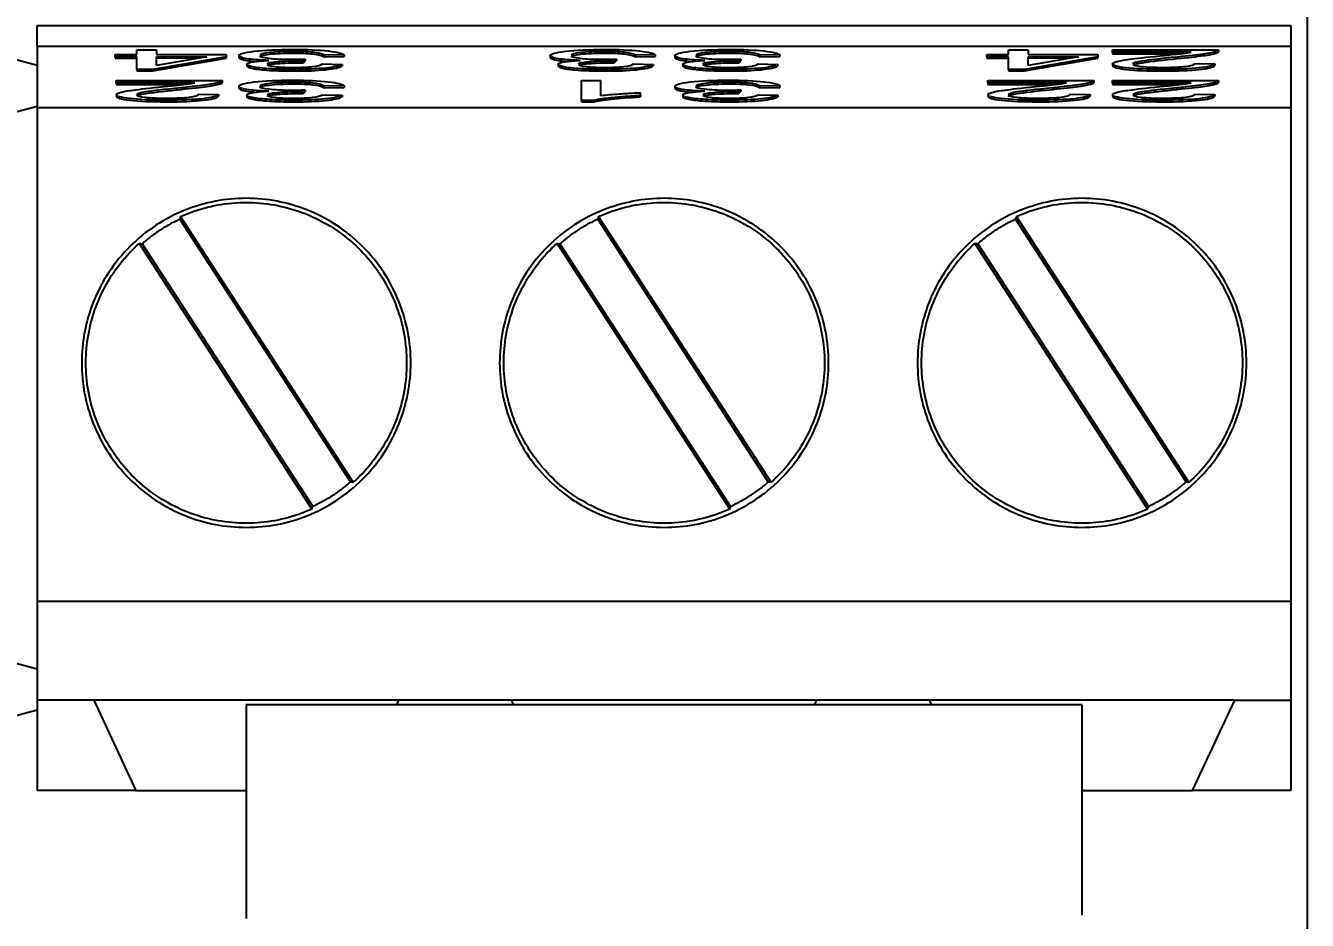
# Model space of a CAD drawing. Header units: millimetres. Extents: x 0 to 432, y 0 to 279.
# Drawn here: x 274.69 to 290.27, y 150.34 to 161.22 of the extents above; entities that cross this region are included whole.
import ezdxf

# ---------------------------------------------------------------- set-up
doc = ezdxf.new("R2010")
doc.units = ezdxf.units.MM
doc.linetypes.add('SLD-Solid', pattern=[0])
doc.layers.add('DIMENSIONS', color=140, linetype='SLD-Solid', lineweight=25)
doc.styles.add('SLDTEXTSTYLE0', font='GOTHIC.TTF', dxfattribs={"width": 0.913})
doc.dimstyles.new('SLDDIMSTYLE0', dxfattribs={"dimtxt": 3.5, "dimasz": 3.5, "dimexe": 0.18, "dimexo": 0.0625, "dimgap": 0.875, "dimtad": 0, "dimtih": 1, "dimtoh": 1, "dimdec": 1, "dimrnd": 1e-09, "dimzin": 12, "dimdsep": 46, "dimtxsty": 'SLDTEXTSTYLE0', "dimsah": 1, "dimcen": 0.09, "dimadec": 0, "dimazin": 3, "dimtfac": 1, "dimtdec": 1, "dimtofl": 0, "dimtmove": 0, "dimatfit": 3, "dimfxl": 1, "dimfrac": 2, "dimtolj": 1, "dimtzin": 12, "dimarcsym": 0})

# ---------------------------------------------------------------- blocks, each defined once
blk = doc.blocks.new('_D_8')
at = {"layer": 'DIMENSIONS', "color": 140}
for p, q in [((276.147, 166.549), (230.039, 166.549)), ((233.214, 166.549), (233.214, 119.458)), ((228.688, 113.138), (227.622, 113.138)), ((227.622, 113.138), (227.622, 107.581)), ((237.739, 113.138), (238.806, 113.138)), ((238.806, 113.138), (238.806, 107.581)), ((227.622, 107.581), (228.688, 107.581)), ((238.806, 107.581), (237.739, 107.581)), ((233.214, 59.78), (233.214, 106.87)), ((272.647, 59.78), (230.039, 59.78))]:
    blk.add_line(p, q, dxfattribs=at)
for points in [[(233.214, 166.549), (232.214, 163.049), (234.214, 163.049)], [(233.214, 59.78), (234.214, 63.28), (232.214, 63.28)]]:
    blk.add_solid(points, dxfattribs=at)
at = {"layer": 'DIMENSIONS', "color": 140, "char_height": 3.5, "attachment_point": 1, "style": 'SLDTEXTSTYLE0'}
for s, insert in [('106.8', (227.395, 118.319)), ('4.20', (228.688, 112.052))]:
    blk.add_mtext(s, dxfattribs=dict(at, insert=insert))

msp = doc.modelspace()

# ---------------------------------------------------------------- linework, layer by layer
for p, q in [((274.827, 161.22), (290.067, 161.22)), ((274.827, 160.97), (274.827, 161.22)), ((290.067, 161.22), (290.067, 160.97)), ((274.827, 160.97), (290.067, 160.97)), ((274.827, 160.97), (274.827, 160.221)), ((290.067, 160.97), (290.067, 160.221)), ((274.227, 160.9), (274.827, 160.739)), ((275.773, 160.842), (275.773, 160.869)), ((275.773, 160.869), (276.037, 160.869)), ((276.037, 160.842), (275.773, 160.842)), ((275.773, 160.842), (275.773, 160.823)), ((275.773, 160.823), (276.037, 160.823)), ((276.037, 160.869), (276.037, 160.926)), ((276.037, 160.926), (276.276, 160.926)), ((276.037, 160.688), (276.037, 160.842)), ((277.122, 160.842), (276.233, 160.688)), ((276.233, 160.669), (277.122, 160.823)), ((276.276, 160.926), (276.276, 160.869)), ((276.276, 160.869), (277.122, 160.869)), ((276.276, 160.842), (276.887, 160.842)), ((276.276, 160.735), (276.276, 160.842)), ((276.887, 160.842), (276.276, 160.735)), ((276.774, 160.823), (276.276, 160.823)), ((277.122, 160.869), (277.122, 160.842)), ((277.122, 160.842), (277.122, 160.823)), ((277.279, 160.856), (277.279, 160.836)), ((277.935, 160.906), (277.935, 160.886)), ((278.083, 160.813), (278.058, 160.788)), ((278.083, 160.813), (278.083, 160.794)), ((278.556, 160.863), (278.316, 160.859)), ((278.316, 160.839), (278.316, 160.859)), ((278.316, 160.839), (278.556, 160.843)), ((278.556, 160.863), (278.556, 160.843)), ((281.063, 160.856), (281.063, 160.836)), ((281.719, 160.906), (281.719, 160.886)), ((281.867, 160.813), (281.842, 160.788)), ((281.867, 160.813), (281.867, 160.794)), ((282.34, 160.863), (282.101, 160.859)), ((282.101, 160.839), (282.101, 160.859)), ((282.101, 160.839), (282.34, 160.843)), ((282.34, 160.863), (282.34, 160.843)), ((282.578, 160.856), (282.578, 160.836)), ((283.233, 160.906), (283.233, 160.886)), ((283.382, 160.813), (283.356, 160.788)), ((283.382, 160.813), (283.382, 160.794)), ((283.854, 160.863), (283.615, 160.859)), ((283.615, 160.839), (283.615, 160.859)), ((283.615, 160.839), (283.854, 160.843)), ((283.854, 160.863), (283.854, 160.843)), ((286.371, 160.842), (286.371, 160.869)), ((286.371, 160.869), (286.634, 160.869)), ((286.634, 160.842), (286.371, 160.842)), ((286.371, 160.842), (286.371, 160.823)), ((286.371, 160.823), (286.634, 160.823)), ((286.634, 160.869), (286.634, 160.926)), ((286.634, 160.926), (286.873, 160.926)), ((286.634, 160.688), (286.634, 160.842)), ((287.719, 160.842), (286.83, 160.688)), ((286.83, 160.669), (287.719, 160.823)), ((286.873, 160.926), (286.873, 160.869)), ((286.873, 160.869), (287.719, 160.869)), ((286.873, 160.842), (287.484, 160.842)), ((286.873, 160.735), (286.873, 160.842)), ((287.484, 160.842), (286.873, 160.735)), ((287.371, 160.823), (286.873, 160.823)), ((287.719, 160.869), (287.719, 160.842)), ((287.719, 160.842), (287.719, 160.823)), ((287.897, 160.898), (287.897, 160.926)), ((287.897, 160.926), (289.186, 160.926)), ((288.853, 160.898), (287.897, 160.898)), ((287.897, 160.898), (287.897, 160.878)), ((287.897, 160.878), (288.717, 160.878)), ((288.686, 160.838), (288.686, 160.818)), ((289.157, 160.906), (289.157, 160.886)), ((289.186, 160.926), (289.186, 160.906)), ((276.233, 160.688), (276.037, 160.688)), ((276.037, 160.688), (276.037, 160.669)), ((276.037, 160.669), (276.233, 160.669)), ((276.233, 160.688), (276.233, 160.669)), ((277.374, 160.749), (277.374, 160.729)), ((277.945, 160.688), (277.945, 160.668)), ((278.019, 160.788), (278.019, 160.768)), ((278.058, 160.768), (278.083, 160.794)), ((278.058, 160.788), (278.058, 160.768)), ((278.293, 160.754), (278.532, 160.749)), ((278.532, 160.749), (278.532, 160.729)), ((281.158, 160.749), (281.158, 160.729)), ((281.729, 160.688), (281.729, 160.668)), ((281.803, 160.788), (281.803, 160.768)), ((281.842, 160.768), (281.867, 160.794)), ((281.842, 160.788), (281.842, 160.768)), ((282.077, 160.754), (282.316, 160.749)), ((282.316, 160.749), (282.316, 160.729)), ((282.673, 160.749), (282.673, 160.729)), ((283.244, 160.688), (283.244, 160.668)), ((283.318, 160.788), (283.318, 160.768)), ((283.356, 160.768), (283.382, 160.794)), ((283.356, 160.788), (283.356, 160.768)), ((283.591, 160.754), (283.831, 160.749)), ((283.831, 160.749), (283.831, 160.729)), ((286.634, 160.688), (286.634, 160.669)), ((286.83, 160.688), (286.634, 160.688)), ((286.634, 160.669), (286.83, 160.669)), ((286.83, 160.688), (286.83, 160.669)), ((287.9, 160.753), (287.9, 160.734)), ((288.508, 160.688), (288.508, 160.668)), ((288.894, 160.759), (289.141, 160.756)), ((289.141, 160.756), (289.141, 160.736)), ((275.785, 160.524), (275.785, 160.552)), ((275.785, 160.552), (277.074, 160.552)), ((276.741, 160.524), (275.785, 160.524)), ((275.785, 160.524), (275.785, 160.504)), ((275.785, 160.504), (276.605, 160.504)), ((277.046, 160.532), (277.046, 160.512)), ((277.074, 160.552), (277.074, 160.532)), ((277.935, 160.532), (277.935, 160.512)), ((281.441, 160.314), (281.441, 160.552)), ((281.441, 160.552), (281.68, 160.552)), ((281.68, 160.366), (281.68, 160.552)), ((283.233, 160.532), (283.233, 160.512)), ((286.383, 160.524), (286.383, 160.552)), ((286.383, 160.552), (287.671, 160.552)), ((287.338, 160.524), (286.383, 160.524)), ((286.383, 160.524), (286.383, 160.504)), ((286.383, 160.504), (287.202, 160.504)), ((287.643, 160.532), (287.643, 160.512)), ((287.671, 160.552), (287.671, 160.532)), ((287.897, 160.524), (287.897, 160.552)), ((287.897, 160.552), (289.186, 160.552)), ((288.853, 160.524), (287.897, 160.524)), ((287.897, 160.524), (287.897, 160.504)), ((287.897, 160.504), (288.717, 160.504)), ((289.157, 160.532), (289.157, 160.512)), ((289.186, 160.552), (289.186, 160.532)), ((275.788, 160.379), (275.788, 160.36)), ((276.575, 160.464), (276.575, 160.444)), ((276.783, 160.385), (277.029, 160.382)), ((277.029, 160.382), (277.029, 160.362)), ((277.279, 160.482), (277.279, 160.462)), ((277.374, 160.375), (277.374, 160.355)), ((278.019, 160.414), (278.019, 160.394)), ((278.083, 160.439), (278.058, 160.414)), ((278.058, 160.394), (278.083, 160.42)), ((278.058, 160.414), (278.058, 160.394)), ((278.083, 160.439), (278.083, 160.42)), ((278.293, 160.38), (278.532, 160.375)), ((278.556, 160.489), (278.316, 160.485)), ((278.316, 160.465), (278.316, 160.485)), ((278.316, 160.465), (278.556, 160.469)), ((278.532, 160.375), (278.532, 160.355)), ((278.556, 160.489), (278.556, 160.469)), ((282.159, 160.373), (282.159, 160.401)), ((282.159, 160.373), (282.159, 160.353)), ((282.578, 160.482), (282.578, 160.462)), ((282.673, 160.375), (282.673, 160.355)), ((283.318, 160.414), (283.318, 160.394)), ((283.382, 160.439), (283.356, 160.414)), ((283.356, 160.394), (283.382, 160.42)), ((283.356, 160.414), (283.356, 160.394)), ((283.382, 160.439), (283.382, 160.42)), ((283.591, 160.38), (283.831, 160.375)), ((283.854, 160.489), (283.615, 160.485)), ((283.615, 160.465), (283.615, 160.485)), ((283.615, 160.465), (283.854, 160.469)), ((283.831, 160.375), (283.831, 160.355)), ((283.854, 160.489), (283.854, 160.469)), ((286.386, 160.379), (286.386, 160.36)), ((287.172, 160.464), (287.172, 160.444)), ((287.38, 160.385), (287.627, 160.382)), ((287.627, 160.382), (287.627, 160.362)), ((287.9, 160.379), (287.9, 160.36)), ((288.686, 160.464), (288.686, 160.444)), ((288.894, 160.385), (289.141, 160.382)), ((289.141, 160.382), (289.141, 160.362)), ((274.227, 160.08), (274.827, 160.24)), ((274.827, 160.221), (274.827, 154.221)), ((290.067, 160.221), (274.827, 160.221)), ((276.396, 160.314), (276.396, 160.294)), ((277.945, 160.314), (277.945, 160.294)), ((281.441, 160.314), (281.441, 160.294)), ((281.441, 160.314), (281.595, 160.314)), ((281.441, 160.294), (281.595, 160.294)), ((281.595, 160.314), (281.595, 160.294)), ((283.244, 160.314), (283.244, 160.294)), ((286.993, 160.314), (286.993, 160.294)), ((288.508, 160.314), (288.508, 160.294)), ((290.067, 160.221), (290.067, 154.221)), ((276.57, 158.899), (276.56, 158.866)), ((278.634, 155.672), (276.56, 158.866)), ((278.668, 155.667), (276.57, 158.899)), ((281.65, 158.899), (281.64, 158.866)), ((283.714, 155.672), (281.64, 158.866)), ((283.748, 155.667), (281.65, 158.899)), ((286.73, 158.899), (286.72, 158.866)), ((288.794, 155.672), (286.72, 158.866)), ((288.828, 155.667), (286.73, 158.899)), ((276.066, 158.572), (278.165, 155.34)), ((276.101, 158.568), (278.175, 155.373)), ((281.146, 158.572), (283.245, 155.34)), ((281.181, 158.568), (283.255, 155.373)), ((286.226, 158.572), (288.325, 155.34)), ((286.261, 158.568), (288.335, 155.373)), ((278.634, 155.672), (278.668, 155.667)), ((283.714, 155.672), (283.748, 155.667)), ((288.794, 155.672), (288.828, 155.667)), ((278.165, 155.34), (278.175, 155.373)), ((283.245, 155.34), (283.255, 155.373)), ((288.325, 155.34), (288.335, 155.373)), ((274.827, 154.221), (290.067, 154.221)), ((274.827, 154.221), (274.827, 153.02)), ((290.067, 154.221), (290.067, 153.02)), ((274.227, 153.56), (274.827, 153.399)), ((275.514, 153.02), (274.827, 153.02)), ((274.827, 153.02), (274.827, 151.92)), ((279.22, 153.02), (275.514, 153.02)), ((275.514, 153.02), (276.027, 151.92)), ((279.22, 153.02), (279.192, 152.96)), ((280.594, 153.02), (279.22, 153.02)), ((284.3, 153.02), (280.594, 153.02)), ((280.622, 152.96), (280.594, 153.02)), ((284.3, 153.02), (284.272, 152.96)), ((285.674, 153.02), (284.3, 153.02)), ((289.38, 153.02), (285.674, 153.02)), ((285.702, 152.96), (285.674, 153.02)), ((289.38, 153.02), (288.867, 151.92)), ((289.38, 153.02), (290.067, 153.02)), ((290.067, 153.02), (290.067, 151.92)), ((274.227, 152.74), (274.827, 152.9)), ((287.527, 152.96), (277.367, 152.96)), ((277.367, 152.96), (277.367, 150.363)), ((287.527, 152.96), (287.527, 150.406)), ((276.027, 151.92), (274.827, 151.92)), ((276.027, 151.92), (277.367, 151.92)), ((287.527, 151.92), (288.867, 151.92)), ((290.067, 151.92), (288.867, 151.92))]:
    msp.add_line(p, q)
for points, knots in [([(290.267, 163.127), (290.267, 146.363), (290.267, 129.421), (290.267, 95.538), (290.267, 78.596), (290.267, 61.832)], [0, 0, 0, 0, 0.5, 0.5, 1, 1, 1, 1]), ([(277.279, 160.856), (277.279, 160.876), (277.341, 160.894), (277.59, 160.923), (277.747, 160.93), (277.936, 160.93)], [-2, -2, -2, -2, -1, -1, 0, 0, 0, 0]), ([(277.643, 160.797), (277.527, 160.801), (277.438, 160.807), (277.311, 160.828), (277.279, 160.84), (277.279, 160.856)], [-2, -2, -2, -2, -1, -1, 0, 0, 0, 0]), ([(277.279, 160.836), (277.283, 160.829), (277.29, 160.815), (277.367, 160.797), (277.443, 160.787), (277.494, 160.785), (277.497, 160.785)], [0, 0, 0, 0, 0.350793, 0.670928, 0.982559, 1, 1, 1, 1]), ([(277.935, 160.906), (277.822, 160.906), (277.726, 160.901), (277.572, 160.882), (277.533, 160.87), (277.533, 160.856)], [-2, -2, -2, -2, -1, -1, 0, 0, 0, 0]), ([(277.533, 160.837), (277.533, 160.851), (277.572, 160.862), (277.726, 160.881), (277.822, 160.886), (277.935, 160.886)], [-2, -2, -2, -2, -1, -1, 0, 0, 0, 0]), ([(277.533, 160.856), (277.533, 160.843), (277.569, 160.832), (277.713, 160.815), (277.804, 160.81), (277.915, 160.81)], [-2, -2, -2, -2, -1, -1, 0, 0, 0, 0]), ([(278.316, 160.859), (278.289, 160.876), (278.242, 160.888), (278.11, 160.902), (278.03, 160.906), (277.935, 160.906)], [-2, -2, -2, -2, -1, -1, 0, 0, 0, 0]), ([(277.935, 160.886), (278.03, 160.886), (278.11, 160.882), (278.242, 160.868), (278.289, 160.856), (278.316, 160.839)], [-2, -2, -2, -2, -1, -1, 0, 0, 0, 0]), ([(277.936, 160.93), (278.107, 160.93), (278.25, 160.924), (278.476, 160.899), (278.54, 160.883), (278.556, 160.863)], [-2, -2, -2, -2, -1, -1, 0, 0, 0, 0]), ([(281.063, 160.856), (281.063, 160.876), (281.125, 160.894), (281.374, 160.923), (281.531, 160.93), (281.72, 160.93)], [-2, -2, -2, -2, -1, -1, 0, 0, 0, 0]), ([(281.427, 160.797), (281.311, 160.801), (281.222, 160.807), (281.095, 160.828), (281.063, 160.84), (281.063, 160.856)], [-2, -2, -2, -2, -1, -1, 0, 0, 0, 0]), ([(281.063, 160.836), (281.067, 160.829), (281.074, 160.815), (281.151, 160.797), (281.227, 160.787), (281.278, 160.785), (281.281, 160.785)], [0, 0, 0, 0, 0.350793, 0.670927, 0.982559, 1, 1, 1, 1]), ([(281.719, 160.906), (281.606, 160.906), (281.511, 160.901), (281.356, 160.882), (281.317, 160.87), (281.317, 160.856)], [-2, -2, -2, -2, -1, -1, 0, 0, 0, 0]), ([(281.317, 160.837), (281.317, 160.851), (281.356, 160.862), (281.511, 160.881), (281.606, 160.886), (281.719, 160.886)], [-2, -2, -2, -2, -1, -1, 0, 0, 0, 0]), ([(281.317, 160.856), (281.317, 160.843), (281.353, 160.832), (281.497, 160.815), (281.588, 160.81), (281.699, 160.81)], [-2, -2, -2, -2, -1, -1, 0, 0, 0, 0]), ([(282.101, 160.859), (282.073, 160.876), (282.026, 160.888), (281.894, 160.902), (281.814, 160.906), (281.719, 160.906)], [-2, -2, -2, -2, -1, -1, 0, 0, 0, 0]), ([(281.719, 160.886), (281.814, 160.886), (281.894, 160.882), (282.026, 160.868), (282.073, 160.856), (282.101, 160.839)], [-2, -2, -2, -2, -1, -1, 0, 0, 0, 0]), ([(281.72, 160.93), (281.891, 160.93), (282.034, 160.924), (282.26, 160.899), (282.324, 160.883), (282.34, 160.863)], [-2, -2, -2, -2, -1, -1, 0, 0, 0, 0]), ([(282.578, 160.856), (282.578, 160.876), (282.64, 160.894), (282.889, 160.923), (283.045, 160.93), (283.235, 160.93)], [-2, -2, -2, -2, -1, -1, 0, 0, 0, 0]), ([(282.942, 160.797), (282.826, 160.801), (282.736, 160.807), (282.609, 160.828), (282.578, 160.84), (282.578, 160.856)], [-2, -2, -2, -2, -1, -1, 0, 0, 0, 0]), ([(282.578, 160.836), (282.581, 160.829), (282.589, 160.815), (282.666, 160.797), (282.742, 160.787), (282.792, 160.785), (282.795, 160.785)], [0, 0, 0, 0, 0.350793, 0.670927, 0.982559, 1, 1, 1, 1]), ([(283.233, 160.906), (283.12, 160.906), (283.025, 160.901), (282.87, 160.882), (282.832, 160.87), (282.832, 160.856)], [-2, -2, -2, -2, -1, -1, 0, 0, 0, 0]), ([(282.832, 160.837), (282.832, 160.851), (282.87, 160.862), (283.025, 160.881), (283.12, 160.886), (283.233, 160.886)], [-2, -2, -2, -2, -1, -1, 0, 0, 0, 0]), ([(282.832, 160.856), (282.832, 160.843), (282.868, 160.832), (283.011, 160.815), (283.103, 160.81), (283.214, 160.81)], [-2, -2, -2, -2, -1, -1, 0, 0, 0, 0]), ([(283.615, 160.859), (283.587, 160.876), (283.541, 160.888), (283.409, 160.902), (283.328, 160.906), (283.233, 160.906)], [-2, -2, -2, -2, -1, -1, 0, 0, 0, 0]), ([(283.233, 160.886), (283.328, 160.886), (283.409, 160.882), (283.541, 160.868), (283.587, 160.856), (283.615, 160.839)], [-2, -2, -2, -2, -1, -1, 0, 0, 0, 0]), ([(283.235, 160.93), (283.406, 160.93), (283.548, 160.924), (283.774, 160.899), (283.839, 160.883), (283.854, 160.863)], [-2, -2, -2, -2, -1, -1, 0, 0, 0, 0]), ([(287.9, 160.753), (287.9, 160.763), (287.916, 160.772), (287.979, 160.791), (288.032, 160.8), (288.181, 160.821), (288.304, 160.835), (288.475, 160.852)], [-3, -3, -3, -3, -2, -2, -1, -1, 0, 0, 0, 0]), ([(288.686, 160.838), (288.475, 160.817), (288.333, 160.8), (288.184, 160.776), (288.147, 160.764), (288.147, 160.753)], [-2, -2, -2, -2, -1, -1, 0, 0, 0, 0]), ([(288.161, 160.741), (288.164, 160.744), (288.177, 160.754), (288.338, 160.783), (288.534, 160.803), (288.686, 160.818)], [0, 0, 0, 0, 0.086282, 0.289311, 1, 1, 1, 1]), ([(288.475, 160.852), (288.619, 160.867), (288.711, 160.877), (288.792, 160.887), (288.826, 160.893), (288.853, 160.898)], [-2, -2, -2, -2, -1, -1, 0, 0, 0, 0]), ([(289.157, 160.906), (289.125, 160.895), (289.072, 160.885), (288.928, 160.864), (288.823, 160.852), (288.686, 160.838)], [-2, -2, -2, -2, -1, -1, 0, 0, 0, 0]), ([(288.686, 160.818), (288.823, 160.832), (288.928, 160.844), (289.072, 160.865), (289.125, 160.875), (289.157, 160.886)], [-2, -2, -2, -2, -1, -1, 0, 0, 0, 0]), ([(277.374, 160.749), (277.374, 160.759), (277.397, 160.769), (277.487, 160.786), (277.554, 160.792), (277.643, 160.797)], [-2, -2, -2, -2, -1, -1, 0, 0, 0, 0]), ([(277.945, 160.688), (277.839, 160.688), (277.741, 160.69), (277.562, 160.701), (277.493, 160.709), (277.398, 160.728), (277.374, 160.738), (277.374, 160.749)], [-3, -3, -3, -3, -2, -2, -1, -1, 0, 0, 0, 0]), ([(277.374, 160.729), (277.374, 160.719), (277.398, 160.708), (277.493, 160.689), (277.562, 160.682), (277.741, 160.67), (277.839, 160.668), (277.945, 160.668)], [-3, -3, -3, -3, -2, -2, -1, -1, 0, 0, 0, 0]), ([(278.019, 160.788), (277.917, 160.788), (277.825, 160.785), (277.662, 160.772), (277.621, 160.762), (277.621, 160.749)], [-2, -2, -2, -2, -1, -1, 0, 0, 0, 0]), ([(277.621, 160.749), (277.621, 160.738), (277.651, 160.729), (277.77, 160.715), (277.846, 160.711), (277.94, 160.711)], [-2, -2, -2, -2, -1, -1, 0, 0, 0, 0]), ([(277.626, 160.735), (277.627, 160.736), (277.629, 160.74), (277.649, 160.746), (277.688, 160.753), (277.761, 160.761), (277.873, 160.767), (277.97, 160.768), (278.019, 160.768)], [0, 0, 0, 0, 0.049235, 0.183215, 0.312653, 0.446967, 0.71898, 1, 1, 1, 1]), ([(277.94, 160.711), (278.034, 160.711), (278.111, 160.715), (278.235, 160.729), (278.275, 160.74), (278.293, 160.754)], [-2, -2, -2, -2, -1, -1, 0, 0, 0, 0]), ([(278.532, 160.749), (278.502, 160.73), (278.436, 160.714), (278.229, 160.693), (278.099, 160.688), (277.945, 160.688)], [-2, -2, -2, -2, -1, -1, 0, 0, 0, 0]), ([(277.945, 160.668), (278.099, 160.668), (278.229, 160.673), (278.436, 160.695), (278.502, 160.71), (278.532, 160.729)], [-2, -2, -2, -2, -1, -1, 0, 0, 0, 0]), ([(281.158, 160.749), (281.158, 160.759), (281.181, 160.769), (281.271, 160.786), (281.338, 160.792), (281.427, 160.797)], [-2, -2, -2, -2, -1, -1, 0, 0, 0, 0]), ([(281.729, 160.688), (281.623, 160.688), (281.525, 160.69), (281.346, 160.701), (281.277, 160.709), (281.182, 160.728), (281.158, 160.738), (281.158, 160.749)], [-3, -3, -3, -3, -2, -2, -1, -1, 0, 0, 0, 0]), ([(281.158, 160.729), (281.158, 160.719), (281.182, 160.708), (281.277, 160.689), (281.346, 160.682), (281.525, 160.67), (281.623, 160.668), (281.729, 160.668)], [-3, -3, -3, -3, -2, -2, -1, -1, 0, 0, 0, 0]), ([(281.803, 160.788), (281.701, 160.788), (281.609, 160.785), (281.446, 160.772), (281.405, 160.762), (281.405, 160.749)], [-2, -2, -2, -2, -1, -1, 0, 0, 0, 0]), ([(281.405, 160.749), (281.405, 160.738), (281.435, 160.729), (281.554, 160.715), (281.63, 160.711), (281.725, 160.711)], [-2, -2, -2, -2, -1, -1, 0, 0, 0, 0]), ([(281.41, 160.735), (281.411, 160.736), (281.413, 160.74), (281.433, 160.746), (281.472, 160.753), (281.545, 160.761), (281.657, 160.767), (281.754, 160.768), (281.803, 160.768)], [0, 0, 0, 0, 0.0492352, 0.1832148, 0.3126528, 0.4469668, 0.71898, 1, 1, 1, 1]), ([(281.725, 160.711), (281.818, 160.711), (281.895, 160.715), (282.019, 160.729), (282.059, 160.74), (282.077, 160.754)], [-2, -2, -2, -2, -1, -1, 0, 0, 0, 0]), ([(282.316, 160.749), (282.286, 160.73), (282.22, 160.714), (282.013, 160.693), (281.884, 160.688), (281.729, 160.688)], [-2, -2, -2, -2, -1, -1, 0, 0, 0, 0]), ([(281.729, 160.668), (281.884, 160.668), (282.013, 160.673), (282.22, 160.695), (282.286, 160.71), (282.316, 160.729)], [-2, -2, -2, -2, -1, -1, 0, 0, 0, 0]), ([(282.673, 160.749), (282.673, 160.759), (282.695, 160.769), (282.785, 160.786), (282.853, 160.792), (282.942, 160.797)], [-2, -2, -2, -2, -1, -1, 0, 0, 0, 0]), ([(283.244, 160.688), (283.137, 160.688), (283.04, 160.69), (282.86, 160.701), (282.792, 160.709), (282.697, 160.728), (282.673, 160.738), (282.673, 160.749)], [-3, -3, -3, -3, -2, -2, -1, -1, 0, 0, 0, 0]), ([(282.673, 160.729), (282.673, 160.719), (282.697, 160.708), (282.792, 160.689), (282.86, 160.682), (283.04, 160.67), (283.137, 160.668), (283.244, 160.668)], [-3, -3, -3, -3, -2, -2, -1, -1, 0, 0, 0, 0]), ([(283.318, 160.788), (283.216, 160.788), (283.124, 160.785), (282.96, 160.772), (282.919, 160.762), (282.919, 160.749)], [-2, -2, -2, -2, -1, -1, 0, 0, 0, 0]), ([(282.919, 160.749), (282.919, 160.738), (282.949, 160.729), (283.068, 160.715), (283.145, 160.711), (283.239, 160.711)], [-2, -2, -2, -2, -1, -1, 0, 0, 0, 0]), ([(282.925, 160.735), (282.925, 160.736), (282.928, 160.74), (282.948, 160.746), (282.986, 160.753), (283.06, 160.761), (283.171, 160.767), (283.268, 160.768), (283.318, 160.768)], [0, 0, 0, 0, 0.049235, 0.183215, 0.312653, 0.446967, 0.71898, 1, 1, 1, 1]), ([(283.239, 160.711), (283.332, 160.711), (283.41, 160.715), (283.534, 160.729), (283.573, 160.74), (283.591, 160.754)], [-2, -2, -2, -2, -1, -1, 0, 0, 0, 0]), ([(283.831, 160.749), (283.801, 160.73), (283.734, 160.714), (283.527, 160.693), (283.398, 160.688), (283.244, 160.688)], [-2, -2, -2, -2, -1, -1, 0, 0, 0, 0]), ([(283.244, 160.668), (283.398, 160.668), (283.527, 160.673), (283.734, 160.695), (283.801, 160.71), (283.831, 160.729)], [-2, -2, -2, -2, -1, -1, 0, 0, 0, 0]), ([(288.508, 160.688), (288.321, 160.688), (288.173, 160.694), (287.955, 160.719), (287.9, 160.735), (287.9, 160.753)], [-2, -2, -2, -2, -1, -1, 0, 0, 0, 0]), ([(287.9, 160.734), (287.9, 160.715), (287.955, 160.699), (288.173, 160.674), (288.321, 160.668), (288.508, 160.668)], [-2, -2, -2, -2, -1, -1, 0, 0, 0, 0]), ([(288.147, 160.753), (288.147, 160.741), (288.181, 160.731), (288.316, 160.716), (288.405, 160.712), (288.514, 160.712)], [-2, -2, -2, -2, -1, -1, 0, 0, 0, 0]), ([(289.141, 160.756), (289.124, 160.734), (289.061, 160.717), (288.841, 160.693), (288.693, 160.688), (288.508, 160.688)], [-2, -2, -2, -2, -1, -1, 0, 0, 0, 0]), ([(288.508, 160.668), (288.693, 160.668), (288.841, 160.674), (289.061, 160.697), (289.124, 160.714), (289.141, 160.736)], [-2, -2, -2, -2, -1, -1, 0, 0, 0, 0]), ([(288.514, 160.712), (288.629, 160.712), (288.721, 160.716), (288.858, 160.733), (288.893, 160.744), (288.894, 160.759)], [-2, -2, -2, -2, -1, -1, 0, 0, 0, 0]), ([(276.364, 160.478), (276.507, 160.493), (276.599, 160.503), (276.681, 160.513), (276.714, 160.519), (276.741, 160.524)], [-2, -2, -2, -2, -1, -1, 0, 0, 0, 0]), ([(277.046, 160.532), (277.013, 160.521), (276.961, 160.511), (276.816, 160.49), (276.711, 160.478), (276.575, 160.464)], [-2, -2, -2, -2, -1, -1, 0, 0, 0, 0]), ([(276.575, 160.444), (276.711, 160.458), (276.816, 160.47), (276.961, 160.491), (277.013, 160.501), (277.046, 160.512)], [-2, -2, -2, -2, -1, -1, 0, 0, 0, 0]), ([(277.279, 160.482), (277.279, 160.502), (277.341, 160.52), (277.59, 160.549), (277.747, 160.556), (277.936, 160.556)], [-2, -2, -2, -2, -1, -1, 0, 0, 0, 0]), ([(277.935, 160.532), (277.822, 160.532), (277.726, 160.527), (277.572, 160.508), (277.533, 160.496), (277.533, 160.482)], [-2, -2, -2, -2, -1, -1, 0, 0, 0, 0]), ([(277.533, 160.463), (277.533, 160.477), (277.572, 160.488), (277.726, 160.507), (277.822, 160.512), (277.935, 160.512)], [-2, -2, -2, -2, -1, -1, 0, 0, 0, 0]), ([(278.316, 160.485), (278.289, 160.502), (278.242, 160.514), (278.11, 160.528), (278.03, 160.532), (277.935, 160.532)], [-2, -2, -2, -2, -1, -1, 0, 0, 0, 0]), ([(277.935, 160.512), (278.03, 160.512), (278.11, 160.509), (278.242, 160.494), (278.289, 160.482), (278.316, 160.465)], [-2, -2, -2, -2, -1, -1, 0, 0, 0, 0]), ([(277.936, 160.556), (278.107, 160.556), (278.25, 160.55), (278.476, 160.525), (278.54, 160.509), (278.556, 160.489)], [-2, -2, -2, -2, -1, -1, 0, 0, 0, 0]), ([(282.578, 160.482), (282.578, 160.502), (282.64, 160.52), (282.889, 160.549), (283.045, 160.556), (283.235, 160.556)], [-2, -2, -2, -2, -1, -1, 0, 0, 0, 0]), ([(283.233, 160.532), (283.12, 160.532), (283.025, 160.527), (282.87, 160.508), (282.832, 160.496), (282.832, 160.482)], [-2, -2, -2, -2, -1, -1, 0, 0, 0, 0]), ([(282.832, 160.463), (282.832, 160.477), (282.87, 160.488), (283.025, 160.507), (283.12, 160.512), (283.233, 160.512)], [-2, -2, -2, -2, -1, -1, 0, 0, 0, 0]), ([(283.615, 160.485), (283.587, 160.502), (283.541, 160.514), (283.409, 160.528), (283.328, 160.532), (283.233, 160.532)], [-2, -2, -2, -2, -1, -1, 0, 0, 0, 0]), ([(283.233, 160.512), (283.328, 160.512), (283.409, 160.509), (283.541, 160.494), (283.587, 160.482), (283.615, 160.465)], [-2, -2, -2, -2, -1, -1, 0, 0, 0, 0]), ([(283.235, 160.556), (283.406, 160.556), (283.548, 160.55), (283.774, 160.525), (283.839, 160.509), (283.854, 160.489)], [-2, -2, -2, -2, -1, -1, 0, 0, 0, 0]), ([(286.961, 160.478), (287.104, 160.493), (287.197, 160.503), (287.278, 160.513), (287.311, 160.519), (287.338, 160.524)], [-2, -2, -2, -2, -1, -1, 0, 0, 0, 0]), ([(287.643, 160.532), (287.61, 160.521), (287.558, 160.511), (287.413, 160.49), (287.308, 160.478), (287.172, 160.464)], [-2, -2, -2, -2, -1, -1, 0, 0, 0, 0]), ([(287.172, 160.444), (287.308, 160.458), (287.413, 160.47), (287.558, 160.491), (287.61, 160.501), (287.643, 160.512)], [-2, -2, -2, -2, -1, -1, 0, 0, 0, 0]), ([(288.475, 160.478), (288.619, 160.493), (288.711, 160.503), (288.792, 160.513), (288.826, 160.519), (288.853, 160.524)], [-2, -2, -2, -2, -1, -1, 0, 0, 0, 0]), ([(289.157, 160.532), (289.125, 160.521), (289.072, 160.511), (288.928, 160.49), (288.823, 160.478), (288.686, 160.464)], [-2, -2, -2, -2, -1, -1, 0, 0, 0, 0]), ([(288.686, 160.444), (288.823, 160.458), (288.928, 160.47), (289.072, 160.491), (289.125, 160.501), (289.157, 160.512)], [-2, -2, -2, -2, -1, -1, 0, 0, 0, 0]), ([(275.788, 160.379), (275.788, 160.389), (275.804, 160.398), (275.868, 160.417), (275.921, 160.426), (276.069, 160.447), (276.192, 160.461), (276.364, 160.478)], [-3, -3, -3, -3, -2, -2, -1, -1, 0, 0, 0, 0]), ([(276.396, 160.314), (276.209, 160.314), (276.061, 160.32), (275.843, 160.345), (275.788, 160.361), (275.788, 160.379)], [-2, -2, -2, -2, -1, -1, 0, 0, 0, 0]), ([(275.788, 160.36), (275.788, 160.341), (275.843, 160.325), (276.061, 160.3), (276.209, 160.294), (276.396, 160.294)], [-2, -2, -2, -2, -1, -1, 0, 0, 0, 0]), ([(276.575, 160.464), (276.364, 160.443), (276.221, 160.426), (276.072, 160.402), (276.035, 160.39), (276.035, 160.379)], [-2, -2, -2, -2, -1, -1, 0, 0, 0, 0]), ([(276.035, 160.379), (276.035, 160.367), (276.069, 160.357), (276.205, 160.342), (276.293, 160.338), (276.402, 160.338)], [-2, -2, -2, -2, -1, -1, 0, 0, 0, 0]), ([(276.049, 160.367), (276.053, 160.37), (276.065, 160.38), (276.226, 160.409), (276.422, 160.429), (276.575, 160.444)], [0, 0, 0, 0, 0.086283, 0.289311, 1, 1, 1, 1]), ([(277.029, 160.382), (277.013, 160.36), (276.949, 160.343), (276.729, 160.319), (276.582, 160.314), (276.396, 160.314)], [-2, -2, -2, -2, -1, -1, 0, 0, 0, 0]), ([(276.396, 160.294), (276.582, 160.294), (276.729, 160.3), (276.949, 160.323), (277.013, 160.34), (277.029, 160.362)], [-2, -2, -2, -2, -1, -1, 0, 0, 0, 0]), ([(276.402, 160.338), (276.517, 160.338), (276.609, 160.342), (276.747, 160.359), (276.782, 160.37), (276.783, 160.385)], [-2, -2, -2, -2, -1, -1, 0, 0, 0, 0]), ([(277.643, 160.423), (277.527, 160.427), (277.438, 160.433), (277.311, 160.454), (277.279, 160.467), (277.279, 160.482)], [-2, -2, -2, -2, -1, -1, 0, 0, 0, 0]), ([(277.279, 160.462), (277.283, 160.455), (277.29, 160.441), (277.367, 160.424), (277.443, 160.413), (277.494, 160.411), (277.497, 160.411)], [0, 0, 0, 0, 0.350792, 0.670927, 0.982559, 1, 1, 1, 1]), ([(277.374, 160.375), (277.374, 160.385), (277.397, 160.395), (277.487, 160.412), (277.554, 160.418), (277.643, 160.423)], [-2, -2, -2, -2, -1, -1, 0, 0, 0, 0]), ([(277.945, 160.314), (277.839, 160.314), (277.741, 160.316), (277.562, 160.327), (277.493, 160.335), (277.398, 160.354), (277.374, 160.364), (277.374, 160.375)], [-3, -3, -3, -3, -2, -2, -1, -1, 0, 0, 0, 0]), ([(277.374, 160.355), (277.374, 160.345), (277.398, 160.334), (277.493, 160.315), (277.562, 160.308), (277.741, 160.296), (277.839, 160.294), (277.945, 160.294)], [-3, -3, -3, -3, -2, -2, -1, -1, 0, 0, 0, 0]), ([(277.533, 160.482), (277.533, 160.469), (277.569, 160.458), (277.713, 160.441), (277.804, 160.436), (277.915, 160.436)], [-2, -2, -2, -2, -1, -1, 0, 0, 0, 0]), ([(278.019, 160.414), (277.917, 160.414), (277.825, 160.411), (277.662, 160.398), (277.621, 160.388), (277.621, 160.375)], [-2, -2, -2, -2, -1, -1, 0, 0, 0, 0]), ([(277.621, 160.375), (277.621, 160.364), (277.651, 160.355), (277.77, 160.341), (277.846, 160.337), (277.94, 160.337)], [-2, -2, -2, -2, -1, -1, 0, 0, 0, 0]), ([(277.626, 160.361), (277.627, 160.362), (277.629, 160.366), (277.649, 160.372), (277.688, 160.379), (277.761, 160.387), (277.873, 160.393), (277.97, 160.394), (278.019, 160.394)], [0, 0, 0, 0, 0.049235, 0.183215, 0.312653, 0.446967, 0.71898, 1, 1, 1, 1]), ([(277.94, 160.337), (278.034, 160.337), (278.111, 160.341), (278.235, 160.355), (278.275, 160.366), (278.293, 160.38)], [-2, -2, -2, -2, -1, -1, 0, 0, 0, 0]), ([(278.532, 160.375), (278.502, 160.356), (278.436, 160.34), (278.229, 160.319), (278.099, 160.314), (277.945, 160.314)], [-2, -2, -2, -2, -1, -1, 0, 0, 0, 0]), ([(277.945, 160.294), (278.099, 160.294), (278.229, 160.299), (278.436, 160.321), (278.502, 160.336), (278.532, 160.355)], [-2, -2, -2, -2, -1, -1, 0, 0, 0, 0]), ([(281.595, 160.314), (281.607, 160.316), (281.631, 160.322), (281.68, 160.33), (281.739, 160.338), (281.833, 160.348), (281.97, 160.361), (282.095, 160.369), (282.159, 160.373)], [0, 0, 0, 0, 0.096572, 0.202466, 0.31879, 0.446379, 0.715916, 1, 1, 1, 1]), ([(281.595, 160.294), (281.637, 160.304), (281.708, 160.315), (281.908, 160.336), (282.025, 160.346), (282.159, 160.353)], [-2, -2, -2, -2, -1, -1, 0, 0, 0, 0]), ([(282.159, 160.401), (282.133, 160.4), (282.078, 160.397), (281.994, 160.392), (281.893, 160.385), (281.784, 160.377), (281.713, 160.37), (281.68, 160.366)], [0, 0, 0, 0, 0.149043, 0.315765, 0.500702, 0.769617, 1, 1, 1, 1]), ([(282.942, 160.423), (282.826, 160.427), (282.736, 160.433), (282.609, 160.454), (282.578, 160.467), (282.578, 160.482)], [-2, -2, -2, -2, -1, -1, 0, 0, 0, 0]), ([(282.578, 160.462), (282.581, 160.455), (282.589, 160.441), (282.666, 160.424), (282.742, 160.413), (282.792, 160.411), (282.795, 160.411)], [0, 0, 0, 0, 0.350792, 0.670927, 0.982559, 1, 1, 1, 1]), ([(282.673, 160.375), (282.673, 160.385), (282.695, 160.395), (282.785, 160.412), (282.853, 160.418), (282.942, 160.423)], [-2, -2, -2, -2, -1, -1, 0, 0, 0, 0]), ([(283.244, 160.314), (283.137, 160.314), (283.04, 160.316), (282.86, 160.327), (282.792, 160.335), (282.697, 160.354), (282.673, 160.364), (282.673, 160.375)], [-3, -3, -3, -3, -2, -2, -1, -1, 0, 0, 0, 0]), ([(282.673, 160.355), (282.673, 160.345), (282.697, 160.334), (282.792, 160.315), (282.86, 160.308), (283.04, 160.296), (283.137, 160.294), (283.244, 160.294)], [-3, -3, -3, -3, -2, -2, -1, -1, 0, 0, 0, 0]), ([(282.832, 160.482), (282.832, 160.469), (282.868, 160.458), (283.011, 160.441), (283.103, 160.436), (283.214, 160.436)], [-2, -2, -2, -2, -1, -1, 0, 0, 0, 0]), ([(283.318, 160.414), (283.216, 160.414), (283.124, 160.411), (282.96, 160.398), (282.919, 160.388), (282.919, 160.375)], [-2, -2, -2, -2, -1, -1, 0, 0, 0, 0]), ([(282.919, 160.375), (282.919, 160.364), (282.949, 160.355), (283.068, 160.341), (283.145, 160.337), (283.239, 160.337)], [-2, -2, -2, -2, -1, -1, 0, 0, 0, 0]), ([(282.925, 160.361), (282.925, 160.362), (282.928, 160.366), (282.948, 160.372), (282.986, 160.379), (283.06, 160.387), (283.171, 160.393), (283.268, 160.394), (283.318, 160.394)], [0, 0, 0, 0, 0.049235, 0.183215, 0.312653, 0.446967, 0.71898, 1, 1, 1, 1]), ([(283.239, 160.337), (283.332, 160.337), (283.41, 160.341), (283.534, 160.355), (283.573, 160.366), (283.591, 160.38)], [-2, -2, -2, -2, -1, -1, 0, 0, 0, 0]), ([(283.831, 160.375), (283.801, 160.356), (283.734, 160.34), (283.527, 160.319), (283.398, 160.314), (283.244, 160.314)], [-2, -2, -2, -2, -1, -1, 0, 0, 0, 0]), ([(283.244, 160.294), (283.398, 160.294), (283.527, 160.299), (283.734, 160.321), (283.801, 160.336), (283.831, 160.355)], [-2, -2, -2, -2, -1, -1, 0, 0, 0, 0]), ([(286.386, 160.379), (286.386, 160.389), (286.401, 160.398), (286.465, 160.417), (286.518, 160.426), (286.666, 160.447), (286.789, 160.461), (286.961, 160.478)], [-3, -3, -3, -3, -2, -2, -1, -1, 0, 0, 0, 0]), ([(286.993, 160.314), (286.806, 160.314), (286.658, 160.32), (286.44, 160.345), (286.386, 160.361), (286.386, 160.379)], [-2, -2, -2, -2, -1, -1, 0, 0, 0, 0]), ([(286.386, 160.36), (286.386, 160.341), (286.44, 160.325), (286.658, 160.3), (286.806, 160.294), (286.993, 160.294)], [-2, -2, -2, -2, -1, -1, 0, 0, 0, 0]), ([(287.172, 160.464), (286.961, 160.443), (286.818, 160.426), (286.669, 160.402), (286.632, 160.39), (286.632, 160.379)], [-2, -2, -2, -2, -1, -1, 0, 0, 0, 0]), ([(286.632, 160.359), (286.632, 160.37), (286.669, 160.382), (286.818, 160.406), (286.961, 160.423), (287.172, 160.444)], [-2, -2, -2, -2, -1, -1, 0, 0, 0, 0]), ([(286.632, 160.379), (286.632, 160.367), (286.666, 160.357), (286.802, 160.342), (286.89, 160.338), (286.999, 160.338)], [-2, -2, -2, -2, -1, -1, 0, 0, 0, 0]), ([(287.627, 160.382), (287.61, 160.36), (287.546, 160.343), (287.326, 160.319), (287.179, 160.314), (286.993, 160.314)], [-2, -2, -2, -2, -1, -1, 0, 0, 0, 0]), ([(286.993, 160.294), (287.179, 160.294), (287.326, 160.3), (287.546, 160.323), (287.61, 160.34), (287.627, 160.362)], [-2, -2, -2, -2, -1, -1, 0, 0, 0, 0]), ([(286.999, 160.338), (287.114, 160.338), (287.206, 160.342), (287.344, 160.359), (287.379, 160.37), (287.38, 160.385)], [-2, -2, -2, -2, -1, -1, 0, 0, 0, 0]), ([(287.9, 160.379), (287.9, 160.389), (287.916, 160.398), (287.979, 160.417), (288.032, 160.426), (288.181, 160.447), (288.304, 160.461), (288.475, 160.478)], [-3, -3, -3, -3, -2, -2, -1, -1, 0, 0, 0, 0]), ([(288.508, 160.314), (288.321, 160.314), (288.173, 160.32), (287.955, 160.345), (287.9, 160.361), (287.9, 160.379)], [-2, -2, -2, -2, -1, -1, 0, 0, 0, 0]), ([(287.9, 160.36), (287.9, 160.341), (287.955, 160.325), (288.173, 160.3), (288.321, 160.294), (288.508, 160.294)], [-2, -2, -2, -2, -1, -1, 0, 0, 0, 0]), ([(288.686, 160.464), (288.475, 160.443), (288.333, 160.426), (288.184, 160.402), (288.147, 160.39), (288.147, 160.379)], [-2, -2, -2, -2, -1, -1, 0, 0, 0, 0]), ([(288.147, 160.379), (288.147, 160.367), (288.181, 160.357), (288.316, 160.342), (288.405, 160.338), (288.514, 160.338)], [-2, -2, -2, -2, -1, -1, 0, 0, 0, 0]), ([(288.161, 160.367), (288.164, 160.37), (288.177, 160.38), (288.338, 160.409), (288.534, 160.429), (288.686, 160.444)], [0, 0, 0, 0, 0.086283, 0.289311, 1, 1, 1, 1]), ([(289.141, 160.382), (289.124, 160.36), (289.061, 160.343), (288.841, 160.319), (288.693, 160.314), (288.508, 160.314)], [-2, -2, -2, -2, -1, -1, 0, 0, 0, 0]), ([(288.508, 160.294), (288.693, 160.294), (288.841, 160.3), (289.061, 160.323), (289.124, 160.34), (289.141, 160.362)], [-2, -2, -2, -2, -1, -1, 0, 0, 0, 0]), ([(288.514, 160.338), (288.629, 160.338), (288.721, 160.342), (288.858, 160.359), (288.893, 160.37), (288.894, 160.385)], [-2, -2, -2, -2, -1, -1, 0, 0, 0, 0]), ([(277.367, 159.12), (277.493, 159.12), (277.744, 159.096), (278.118, 158.987), (278.473, 158.804), (278.791, 158.543), (279.051, 158.226), (279.235, 157.87), (279.344, 157.497), (279.379, 157.12), (279.344, 156.743), (279.235, 156.369), (279.051, 156.013), (278.791, 155.696), (278.474, 155.436), (278.118, 155.252), (277.745, 155.143), (277.368, 155.108), (276.99, 155.143), (276.617, 155.252), (276.261, 155.436), (275.944, 155.696), (275.683, 156.013), (275.5, 156.369), (275.391, 156.742), (275.356, 157.119), (275.391, 157.497), (275.5, 157.87), (275.683, 158.226), (275.944, 158.543), (276.261, 158.804), (276.617, 158.987), (276.99, 159.096), (277.242, 159.12), (277.367, 159.12)], [0, 0, 0, 0, 0.02999, 0.060002, 0.092479, 0.125, 0.157477, 0.189998, 0.219977, 0.25, 0.279979, 0.310002, 0.342479, 0.375, 0.407477, 0.439998, 0.469977, 0.5, 0.529979, 0.560002, 0.592479, 0.625, 0.657477, 0.689998, 0.719977, 0.75, 0.779979, 0.810002, 0.842479, 0.875, 0.907477, 0.939998, 0.969988, 1, 1, 1, 1]), ([(282.447, 159.12), (282.573, 159.12), (282.824, 159.096), (283.198, 158.987), (283.553, 158.804), (283.871, 158.543), (284.131, 158.226), (284.315, 157.87), (284.424, 157.497), (284.459, 157.12), (284.424, 156.743), (284.315, 156.369), (284.131, 156.013), (283.871, 155.696), (283.554, 155.436), (283.198, 155.252), (282.825, 155.143), (282.448, 155.108), (282.07, 155.143), (281.697, 155.252), (281.341, 155.436), (281.024, 155.696), (280.763, 156.013), (280.58, 156.369), (280.471, 156.742), (280.436, 157.119), (280.471, 157.497), (280.58, 157.87), (280.763, 158.226), (281.024, 158.543), (281.341, 158.804), (281.697, 158.987), (282.07, 159.096), (282.322, 159.12), (282.447, 159.12)], [0, 0, 0, 0, 0.02999, 0.060002, 0.092479, 0.125, 0.157477, 0.189998, 0.219977, 0.25, 0.279979, 0.310002, 0.342479, 0.375, 0.407477, 0.439998, 0.469977, 0.5, 0.529979, 0.560002, 0.592479, 0.625, 0.657477, 0.689998, 0.719977, 0.75, 0.779979, 0.810002, 0.842479, 0.875, 0.907477, 0.939998, 0.969988, 1, 1, 1, 1]), ([(287.527, 159.12), (287.653, 159.12), (287.904, 159.096), (288.278, 158.987), (288.633, 158.804), (288.951, 158.543), (289.211, 158.226), (289.395, 157.87), (289.504, 157.497), (289.539, 157.12), (289.504, 156.743), (289.395, 156.369), (289.211, 156.013), (288.951, 155.696), (288.634, 155.436), (288.278, 155.252), (287.905, 155.143), (287.528, 155.108), (287.15, 155.143), (286.777, 155.252), (286.421, 155.436), (286.104, 155.696), (285.843, 156.013), (285.66, 156.369), (285.551, 156.742), (285.516, 157.119), (285.551, 157.497), (285.66, 157.87), (285.843, 158.226), (286.104, 158.543), (286.421, 158.804), (286.777, 158.987), (287.15, 159.096), (287.402, 159.12), (287.527, 159.12)], [0, 0, 0, 0, 0.0299904, 0.0600016, 0.0924793, 0.1249996, 0.1574773, 0.1899976, 0.2199775, 0.2499996, 0.2799795, 0.3100016, 0.3424793, 0.3749996, 0.4074773, 0.4399976, 0.4699775, 0.4999996, 0.5299795, 0.5600016, 0.5924793, 0.6249996, 0.6574773, 0.6899976, 0.7199775, 0.7499996, 0.7799795, 0.8100016, 0.8424793, 0.8749996, 0.9074773, 0.9399976, 0.9699884, 1, 1, 1, 1]), ([(276.57, 158.899), (276.78, 158.993), (277.006, 159.05), (277.466, 159.081), (277.698, 159.055), (278.14, 158.925), (278.349, 158.82), (278.718, 158.545), (278.878, 158.375), (279.128, 157.989), (279.219, 157.773), (279.32, 157.324), (279.331, 157.091), (279.27, 156.634), (279.199, 156.412), (278.984, 156.005), (278.84, 155.821), (278.668, 155.667)], [0, 0, 0, 0, 0.125, 0.125, 0.25, 0.25, 0.375, 0.375, 0.5, 0.5, 0.625, 0.625, 0.75, 0.75, 0.875, 0.875, 1, 1, 1, 1]), ([(281.65, 158.899), (281.86, 158.993), (282.086, 159.05), (282.546, 159.081), (282.778, 159.055), (283.22, 158.925), (283.429, 158.82), (283.798, 158.545), (283.958, 158.375), (284.208, 157.989), (284.299, 157.773), (284.4, 157.324), (284.411, 157.091), (284.35, 156.634), (284.279, 156.412), (284.064, 156.005), (283.92, 155.821), (283.748, 155.667)], [0, 0, 0, 0, 0.125, 0.125, 0.25, 0.25, 0.375, 0.375, 0.5, 0.5, 0.625, 0.625, 0.75, 0.75, 0.875, 0.875, 1, 1, 1, 1]), ([(286.73, 158.899), (286.94, 158.993), (287.166, 159.05), (287.626, 159.081), (287.858, 159.055), (288.3, 158.925), (288.509, 158.82), (288.878, 158.545), (289.038, 158.375), (289.288, 157.989), (289.379, 157.773), (289.48, 157.324), (289.491, 157.091), (289.43, 156.634), (289.359, 156.412), (289.144, 156.005), (289, 155.821), (288.828, 155.667)], [0, 0, 0, 0, 0.125, 0.125, 0.25, 0.25, 0.375, 0.375, 0.5, 0.5, 0.625, 0.625, 0.75, 0.75, 0.875, 0.875, 1, 1, 1, 1]), ([(276.56, 158.866), (276.519, 158.846), (276.436, 158.806), (276.319, 158.734), (276.206, 158.656), (276.136, 158.597), (276.101, 158.568)], [0, 0, 0, 0, 0.250642, 0.5, 0.749358, 1, 1, 1, 1]), ([(281.64, 158.866), (281.599, 158.846), (281.516, 158.806), (281.399, 158.734), (281.286, 158.656), (281.216, 158.597), (281.181, 158.568)], [0, 0, 0, 0, 0.250642, 0.5, 0.749358, 1, 1, 1, 1]), ([(286.72, 158.866), (286.679, 158.846), (286.596, 158.806), (286.479, 158.734), (286.366, 158.656), (286.296, 158.597), (286.261, 158.568)], [0, 0, 0, 0, 0.2506419, 0.5, 0.7493581, 1, 1, 1, 1]), ([(278.165, 155.34), (277.955, 155.246), (277.728, 155.189), (277.269, 155.159), (277.037, 155.184), (276.595, 155.314), (276.386, 155.419), (276.017, 155.694), (275.857, 155.865), (275.607, 156.251), (275.516, 156.466), (275.415, 156.915), (275.404, 157.149), (275.465, 157.605), (275.536, 157.828), (275.751, 158.234), (275.895, 158.419), (276.066, 158.572)], [0, 0, 0, 0, 0.125, 0.125, 0.25, 0.25, 0.375, 0.375, 0.5, 0.5, 0.625, 0.625, 0.75, 0.75, 0.875, 0.875, 1, 1, 1, 1]), ([(283.245, 155.34), (283.035, 155.246), (282.808, 155.189), (282.349, 155.159), (282.117, 155.184), (281.675, 155.314), (281.466, 155.419), (281.097, 155.694), (280.937, 155.865), (280.687, 156.251), (280.596, 156.466), (280.495, 156.915), (280.484, 157.149), (280.545, 157.605), (280.616, 157.828), (280.831, 158.234), (280.975, 158.419), (281.146, 158.572)], [0, 0, 0, 0, 0.125, 0.125, 0.25, 0.25, 0.375, 0.375, 0.5, 0.5, 0.625, 0.625, 0.75, 0.75, 0.875, 0.875, 1, 1, 1, 1]), ([(288.325, 155.34), (288.115, 155.246), (287.888, 155.189), (287.429, 155.159), (287.197, 155.184), (286.755, 155.314), (286.546, 155.419), (286.177, 155.694), (286.017, 155.865), (285.767, 156.251), (285.676, 156.466), (285.575, 156.915), (285.564, 157.149), (285.625, 157.605), (285.696, 157.828), (285.911, 158.234), (286.055, 158.419), (286.226, 158.572)], [0, 0, 0, 0, 0.125, 0.125, 0.25, 0.25, 0.375, 0.375, 0.5, 0.5, 0.625, 0.625, 0.75, 0.75, 0.875, 0.875, 1, 1, 1, 1]), ([(278.175, 155.373), (278.216, 155.394), (278.298, 155.434), (278.416, 155.505), (278.529, 155.583), (278.599, 155.642), (278.634, 155.672)], [0, 0, 0, 0, 0.250642, 0.5, 0.749358, 1, 1, 1, 1]), ([(283.255, 155.373), (283.296, 155.394), (283.378, 155.434), (283.496, 155.505), (283.609, 155.583), (283.679, 155.642), (283.714, 155.672)], [0, 0, 0, 0, 0.250642, 0.5, 0.749358, 1, 1, 1, 1]), ([(288.335, 155.373), (288.376, 155.394), (288.458, 155.434), (288.576, 155.505), (288.689, 155.583), (288.759, 155.642), (288.794, 155.672)], [0, 0, 0, 0, 0.250642, 0.5, 0.749358, 1, 1, 1, 1])]:
    msp.add_open_spline(points, degree=3, knots=knots)
for points in [[(277.915, 160.81), (277.96, 160.81), (278.016, 160.811), (278.083, 160.813)], [(281.699, 160.81), (281.744, 160.81), (281.8, 160.811), (281.867, 160.813)], [(283.214, 160.81), (283.258, 160.81), (283.314, 160.811), (283.382, 160.813)], [(289.186, 160.926), (289.188, 160.919), (289.178, 160.912), (289.157, 160.906)], [(289.157, 160.886), (289.178, 160.892), (289.188, 160.899), (289.186, 160.906)], [(278.058, 160.788), (278.041, 160.788), (278.028, 160.788), (278.019, 160.788)], [(278.019, 160.768), (278.028, 160.768), (278.041, 160.768), (278.058, 160.768)], [(281.842, 160.788), (281.825, 160.788), (281.812, 160.788), (281.803, 160.788)], [(281.803, 160.768), (281.812, 160.768), (281.825, 160.768), (281.842, 160.768)], [(283.356, 160.788), (283.34, 160.788), (283.327, 160.788), (283.318, 160.788)], [(283.318, 160.768), (283.327, 160.768), (283.34, 160.768), (283.356, 160.768)], [(277.074, 160.552), (277.076, 160.545), (277.067, 160.538), (277.046, 160.532)], [(277.046, 160.512), (277.067, 160.519), (277.076, 160.525), (277.074, 160.532)], [(287.671, 160.552), (287.673, 160.545), (287.664, 160.538), (287.643, 160.532)], [(287.643, 160.512), (287.664, 160.519), (287.673, 160.525), (287.671, 160.532)], [(289.186, 160.552), (289.188, 160.545), (289.178, 160.538), (289.157, 160.532)], [(289.157, 160.512), (289.178, 160.519), (289.188, 160.525), (289.186, 160.532)], [(277.915, 160.436), (277.96, 160.436), (278.016, 160.437), (278.083, 160.439)], [(278.058, 160.414), (278.041, 160.414), (278.028, 160.414), (278.019, 160.414)], [(278.019, 160.394), (278.028, 160.394), (278.041, 160.394), (278.058, 160.394)], [(283.214, 160.436), (283.258, 160.436), (283.314, 160.437), (283.382, 160.439)], [(283.356, 160.414), (283.34, 160.414), (283.327, 160.414), (283.318, 160.414)], [(283.318, 160.394), (283.327, 160.394), (283.34, 160.394), (283.356, 160.394)], [(276.066, 158.572), (276.078, 158.571), (276.089, 158.569), (276.101, 158.568)], [(281.146, 158.572), (281.158, 158.571), (281.169, 158.569), (281.181, 158.568)], [(286.226, 158.572), (286.238, 158.571), (286.249, 158.569), (286.261, 158.568)]]:
    msp.add_open_spline(points, degree=3)

# ---------------------------------------------------------------- dimensions: what is measured, and where the dimension line sits
at = {"layer": 'DIMENSIONS', "color": 140}
dim = msp.add_linear_dim(base=(233.214, 166.549), p1=(273.917, 59.78), p2=(277.417, 166.549), angle=90, dimstyle='SLDDIMSTYLE0', dxfattribs=at)
dim.commit()
dim.dimension.update_dxf_attribs({"geometry": '_D_8', "text_midpoint": (233.214, 113.164), "dimtype": 160})

doc.saveas('drawing.dxf')
